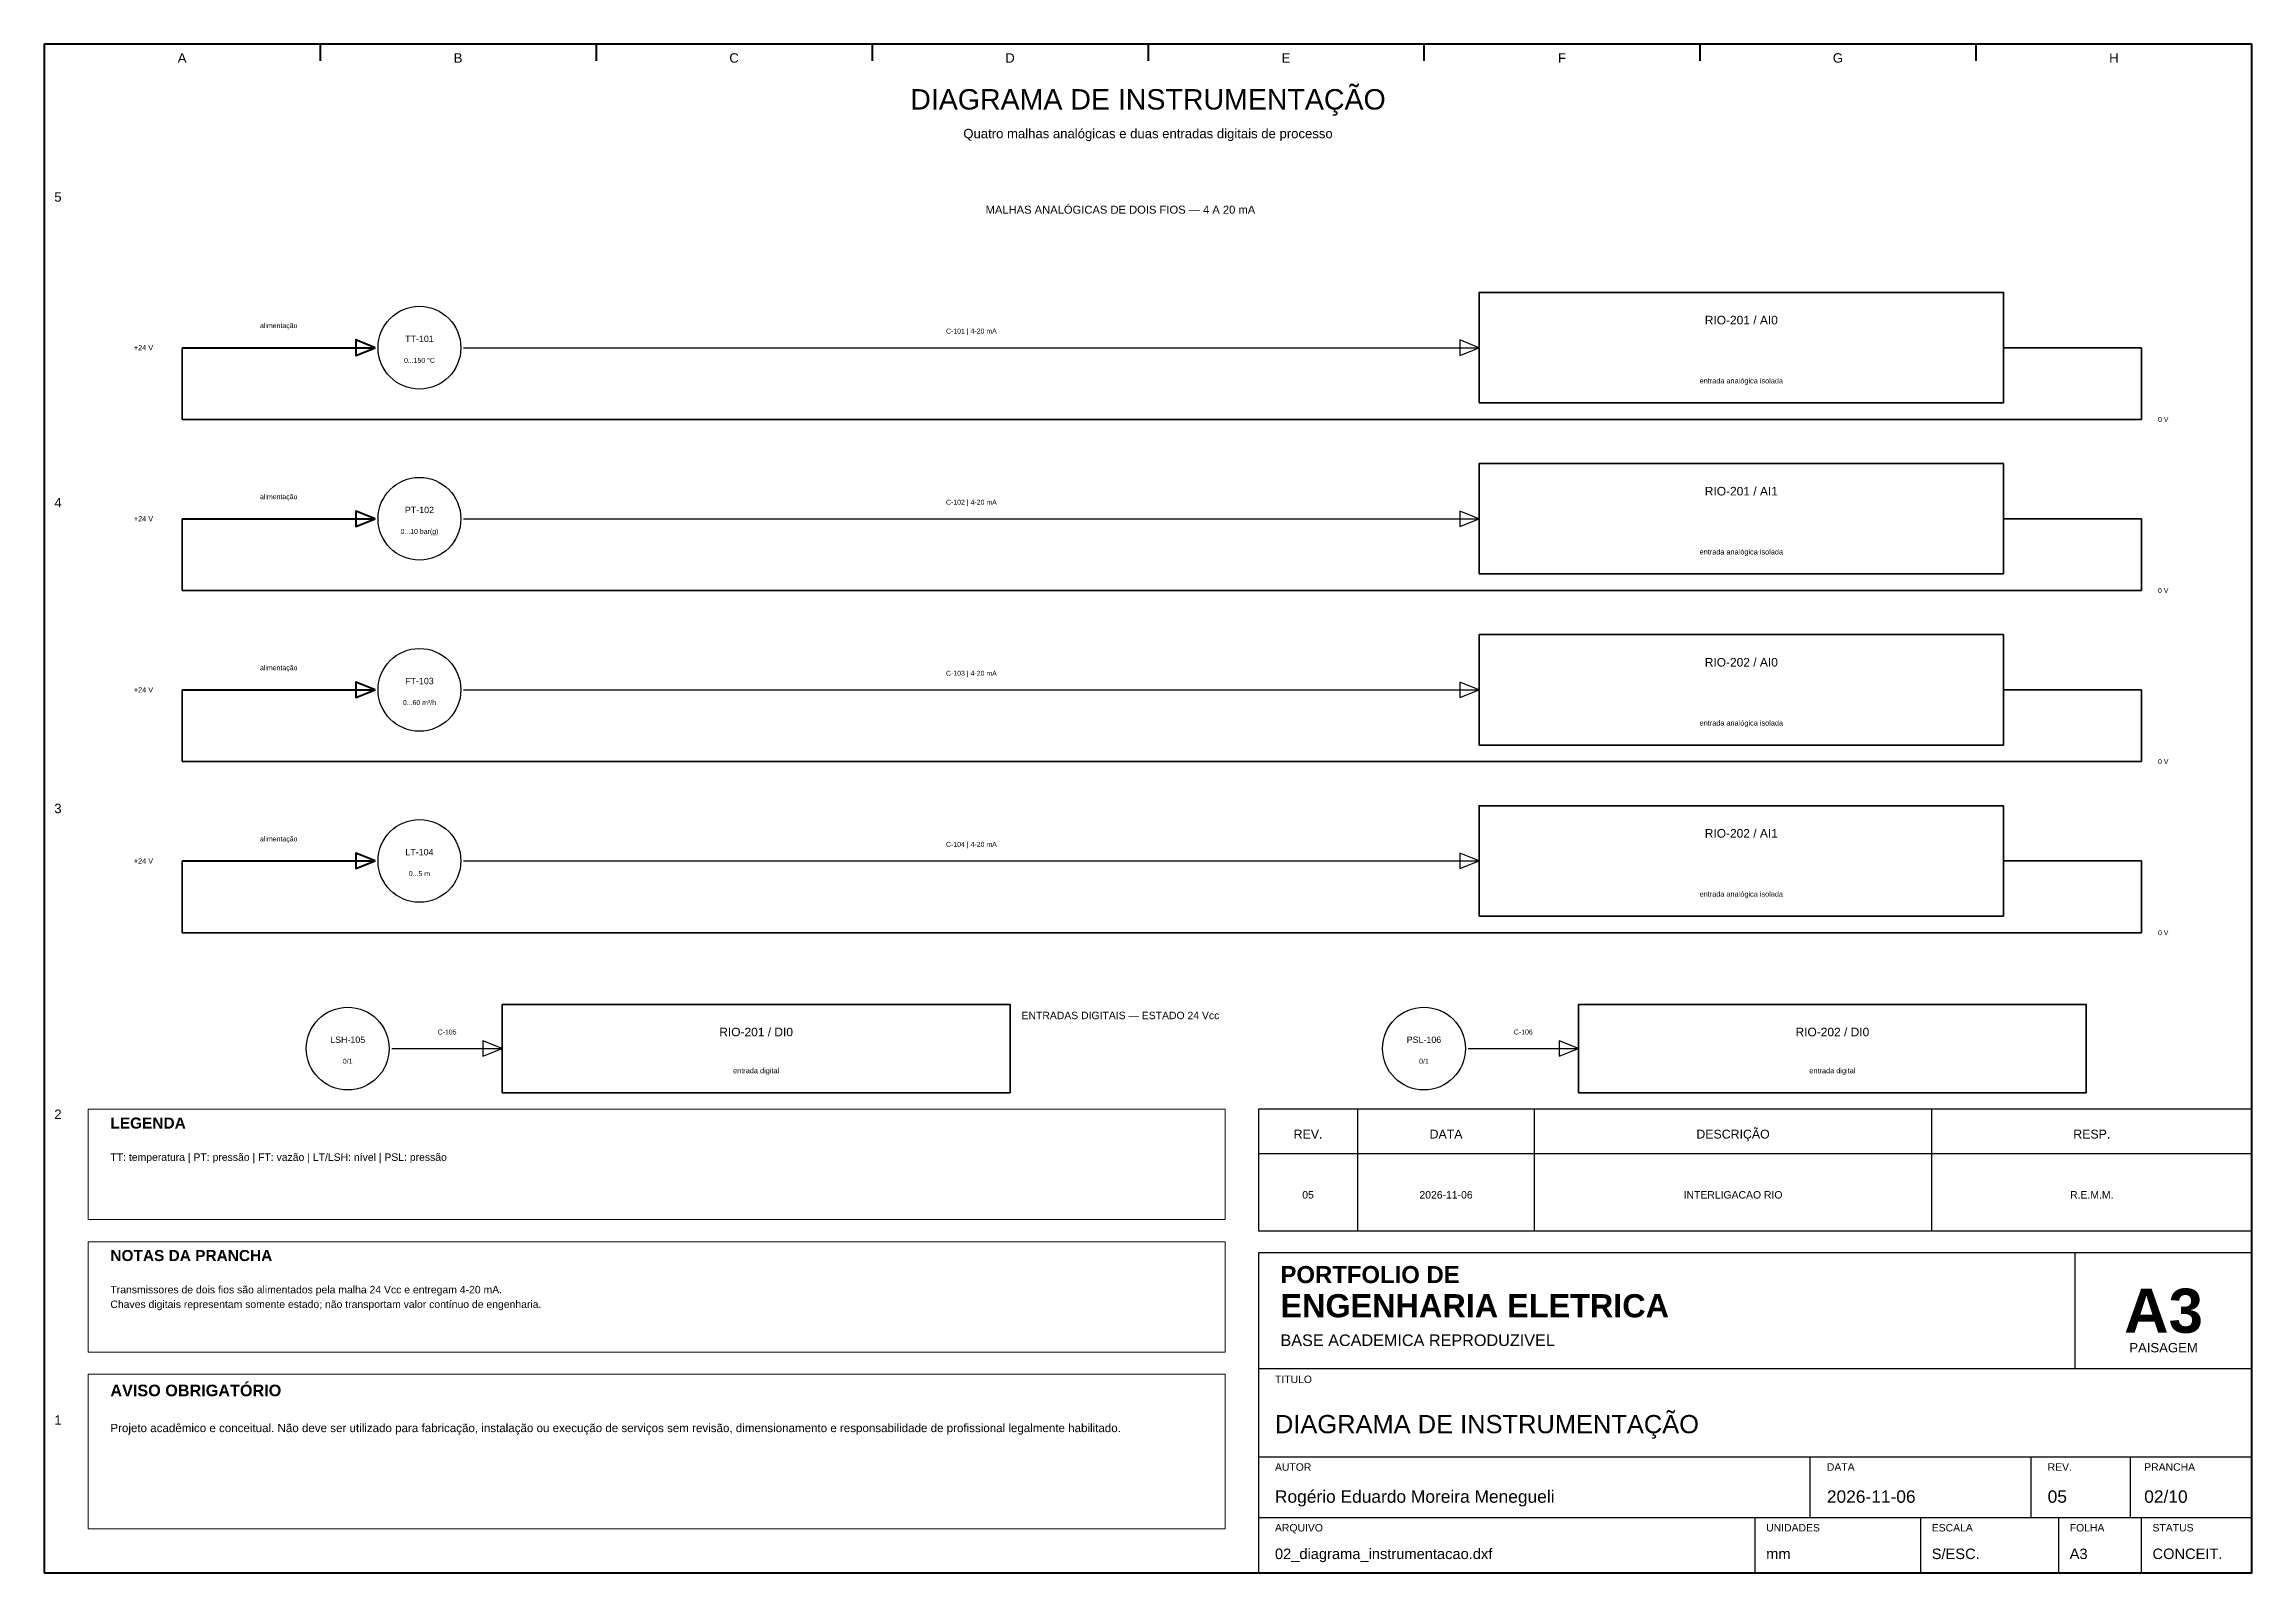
# Model space of a CAD drawing. Header units: millimetres. Extents: x 10 to 410, y 10 to 287.
import ezdxf
from ezdxf.enums import TextEntityAlignment as Align

# ---------------------------------------------------------------- set-up
doc = ezdxf.new("R2010")
doc.units = ezdxf.units.MM
for name, color, linetype, lineweight in [('00_MOLDURA', 7, 'CONTINUOUS', 50), ('01_CARIMBO', 7, 'CONTINUOUS', 25), ('02_TEXTO', 7, 'CONTINUOUS', 18), ('04_EQUIPAMENTOS', 32, 'CONTINUOUS', 35), ('05_POTENCIA', 12, 'CONTINUOUS', 50), ('06_COMANDO', 94, 'CONTINUOUS', 25), ('07_INSTRUMENTACAO', 202, 'CONTINUOUS', 25), ('08_CABOS', 124, 'CONTINUOUS', 35), ('12_LEGENDA', 7, 'CONTINUOUS', 18), ('13_NOTAS', 7, 'CONTINUOUS', 18)]:
    doc.layers.add(name, color=color, linetype=linetype, lineweight=lineweight)
doc.styles.add('PORTFOLIO_TEXTO', font='arial.ttf')
doc.styles.add('PORTFOLIO_TITULO', font='arialbd.ttf', dxfattribs={"width": 0.92})

# ---------------------------------------------------------------- blocks, each defined once
blk = doc.blocks.new('CARIMBO_A3')
at = {"layer": '01_CARIMBO'}
for p, q in [((148, 37), (148, 58)), ((0, 37), (180, 37)), ((0, 21), (180, 21)), ((100, 10), (100, 21)), ((140, 10), (140, 21)), ((158, 10), (158, 21)), ((0, 10), (180, 10)), ((90, 0), (90, 10)), ((120, 0), (120, 10)), ((145, 0), (145, 10)), ((160, 0), (160, 10))]:
    blk.add_line(p, q, dxfattribs=at)
blk.add_lwpolyline([(0, 0), (180, 0), (180, 58), (0, 58)], close=True, dxfattribs=at)
at = {"layer": '01_CARIMBO', "style": 'PORTFOLIO_TEXTO'}
for s, p in [('TITULO', (3, 34.4)), ('AUTOR', (3, 18.5)), ('DATA', (103, 18.5)), ('REV.', (143, 18.5)), ('PRANCHA', (160.5, 18.5)), ('ARQUIVO', (3, 7.5)), ('UNIDADES', (92, 7.5)), ('ESCALA', (122, 7.5)), ('FOLHA', (147, 7.5)), ('STATUS', (162, 7.5))]:
    blk.add_text(s, height=1.35, dxfattribs=at).set_placement(p)
at = {"layer": '02_TEXTO'}
for s, height, style, p in [('PORTFOLIO DE', 3.1, 'PORTFOLIO_TITULO', (4, 52.5)), ('ENGENHARIA ELETRICA', 4.2, 'PORTFOLIO_TITULO', (4, 46.3)), ('BASE ACADEMICA REPRODUZIVEL', 2.1, 'PORTFOLIO_TEXTO', (4, 41.1))]:
    blk.add_text(s, height=height, dxfattribs=dict(at, style=style)).set_placement(p)
for s, height, style, p in [('A3', 8, 'PORTFOLIO_TITULO', (164, 47.5)), ('PAISAGEM', 1.7, 'PORTFOLIO_TEXTO', (164, 40.8))]:
    blk.add_text(s, height=height, dxfattribs=dict(at, style=style)).set_placement(p, align=Align.MIDDLE_CENTER)
at = {"layer": '02_TEXTO', "style": 'PORTFOLIO_TEXTO'}
for tag, p, height in [('TITULO', (3, 25.3), 3.3), ('AUTOR', (3, 12.7), 2.25), ('DATA', (103, 12.7), 2.25), ('REVISAO', (143, 12.7), 2.25), ('PRANCHA', (160.5, 12.7), 2.25), ('ARQUIVO', (3, 2.5), 1.9), ('UNIDADES', (92, 2.5), 1.9), ('ESCALA', (122, 2.5), 1.9), ('FOLHA', (147, 2.5), 1.9), ('STATUS', (162, 2.5), 1.9)]:
    blk.add_attdef(tag, p, '', height=height, dxfattribs=at)

msp = doc.modelspace()

# ---------------------------------------------------------------- linework, layer by layer
at = {"layer": '00_MOLDURA'}
for p, q in [((60, 287), (60, 284)), ((110, 287), (110, 284)), ((160, 287), (160, 284)), ((210, 287), (210, 284)), ((260, 287), (260, 284)), ((310, 287), (310, 284)), ((360, 287), (360, 284))]:
    msp.add_line(p, q, dxfattribs=at)
msp.add_lwpolyline([(10, 10), (410, 10), (410, 287), (10, 287)], close=True, dxfattribs=at)
at = {"layer": '01_CARIMBO'}
for p, q in [((248, 72), (248, 94)), ((280, 72), (280, 94)), ((352, 72), (352, 94)), ((230, 86), (410, 86))]:
    msp.add_line(p, q, dxfattribs=at)
msp.add_lwpolyline([(230, 72), (410, 72), (410, 94), (230, 94)], close=True, dxfattribs=at)
at = {"layer": '04_EQUIPAMENTOS'}
for points in [[(270, 222), (365, 222), (365, 242), (270, 242)], [(270, 191), (365, 191), (365, 211), (270, 211)], [(270, 160), (365, 160), (365, 180), (270, 180)], [(270, 129), (365, 129), (365, 149), (270, 149)], [(93, 97), (185, 97), (185, 113), (93, 113)], [(288, 97), (380, 97), (380, 113), (288, 113)]]:
    msp.add_lwpolyline(points, close=True, dxfattribs=at)
at = {"layer": '05_POTENCIA'}
for p, q in [((35, 232), (70, 232)), ((35, 201), (70, 201)), ((35, 170), (70, 170)), ((35, 139), (70, 139))]:
    msp.add_line(p, q, dxfattribs=at)
for points in [[(70, 232), (66.5, 233.4), (66.5, 230.6)], [(70, 201), (66.5, 202.4), (66.5, 199.6)], [(70, 170), (66.5, 171.4), (66.5, 168.6)], [(70, 139), (66.5, 140.4), (66.5, 137.6)]]:
    msp.add_lwpolyline(points, close=True, dxfattribs=at)
at = {"layer": '06_COMANDO'}
for p, q in [((73, 105), (93, 105)), ((268, 105), (288, 105))]:
    msp.add_line(p, q, dxfattribs=at)
for points in [[(93, 105), (89.5, 106.4), (89.5, 103.6)], [(288, 105), (284.5, 106.4), (284.5, 103.6)]]:
    msp.add_lwpolyline(points, close=True, dxfattribs=at)
for centre in [(65, 105), (260, 105)]:
    msp.add_circle(centre, 7.5, dxfattribs=at)
at = {"layer": '07_INSTRUMENTACAO'}
for p, q in [((86, 232), (270, 232)), ((86, 201), (270, 201)), ((86, 170), (270, 170)), ((86, 139), (270, 139))]:
    msp.add_line(p, q, dxfattribs=at)
for points in [[(270, 232), (266.5, 233.4), (266.5, 230.6)], [(270, 201), (266.5, 202.4), (266.5, 199.6)], [(270, 170), (266.5, 171.4), (266.5, 168.6)], [(270, 139), (266.5, 140.4), (266.5, 137.6)]]:
    msp.add_lwpolyline(points, close=True, dxfattribs=at)
for centre in [(78, 232), (78, 201), (78, 170), (78, 139)]:
    msp.add_circle(centre, 7.5, dxfattribs=at)
at = {"layer": '08_CABOS'}
for p, q in [((35, 219), (35, 232)), ((365, 232), (390, 232)), ((390, 232), (390, 219)), ((390, 219), (35, 219)), ((35, 188), (35, 201)), ((365, 201), (390, 201)), ((390, 201), (390, 188)), ((390, 188), (35, 188)), ((35, 157), (35, 170)), ((365, 170), (390, 170)), ((390, 170), (390, 157)), ((390, 157), (35, 157)), ((35, 126), (35, 139)), ((365, 139), (390, 139)), ((390, 139), (390, 126)), ((390, 126), (35, 126))]:
    msp.add_line(p, q, dxfattribs=at)
at = {"layer": '12_LEGENDA'}
msp.add_lwpolyline([(18, 74), (224, 74), (224, 94), (18, 94)], close=True, dxfattribs=at)
at = {"layer": '13_NOTAS'}
for points in [[(18, 50), (224, 50), (224, 70), (18, 70)], [(18, 18), (224, 18), (224, 46), (18, 46)]]:
    msp.add_lwpolyline(points, close=True, dxfattribs=at)

# ---------------------------------------------------------------- block references
at = {"layer": '01_CARIMBO'}
msp.add_blockref('CARIMBO_A3', (230, 10), dxfattribs=at).add_auto_attribs({'TITULO': 'DIAGRAMA DE INSTRUMENTAÇÃO', 'AUTOR': 'Rogério Eduardo Moreira Menegueli', 'DATA': '2026-11-06', 'REVISAO': '05', 'PRANCHA': '02/10', 'ARQUIVO': '02_diagrama_instrumentacao.dxf', 'UNIDADES': 'mm', 'ESCALA': 'S/ESC.', 'FOLHA': 'A3', 'STATUS': 'CONCEIT.'})

# ---------------------------------------------------------------- texts
at = {"layer": '00_MOLDURA', "style": 'PORTFOLIO_TEXTO'}
for s, p in [('A', (35, 284.5)), ('B', (85, 284.5)), ('C', (135, 284.5)), ('D', (185, 284.5)), ('E', (235, 284.5)), ('F', (285, 284.5)), ('G', (335, 284.5)), ('H', (385, 284.5)), ('5', (12.5, 259.3)), ('4', (12.5, 203.9)), ('3', (12.5, 148.5)), ('2', (12.5, 93.1)), ('1', (12.5, 37.7))]:
    msp.add_text(s, height=1.7, dxfattribs=at).set_placement(p, align=Align.MIDDLE_CENTER)
at = {"layer": '01_CARIMBO', "style": 'PORTFOLIO_TEXTO'}
for s, p in [('REV.', (239, 89.5)), ('DATA', (264, 89.5)), ('DESCRIÇÃO', (316, 89.5)), ('RESP.', (381, 89.5))]:
    msp.add_text(s, height=1.6, dxfattribs=at).set_placement(p, align=Align.MIDDLE_CENTER)
at = {"layer": '02_TEXTO', "style": 'PORTFOLIO_TEXTO'}
for s, height, p in [('DIAGRAMA DE INSTRUMENTAÇÃO', 3.7, (210, 277)), ('Quatro malhas analógicas e duas entradas digitais de processo', 1.7, (210, 270.8)), ('0...150 °C', 0.9, (78, 229.7)), ('entrada analógica isolada', 0.95, (317.5, 226)), ('0...10 bar(g)', 0.9, (78, 198.7)), ('entrada analógica isolada', 0.95, (317.5, 195)), ('0...60 m³/h', 0.9, (78, 167.7)), ('entrada analógica isolada', 0.95, (317.5, 164)), ('0...5 m', 0.9, (78, 136.7)), ('entrada analógica isolada', 0.95, (317.5, 133)), ('0/1', 0.9, (65, 102.7)), ('entrada digital', 0.95, (139, 101)), ('0/1', 0.9, (260, 102.7)), ('entrada digital', 0.95, (334, 101)), ('05', 1.35, (239, 78.5)), ('2026-11-06', 1.35, (264, 78.5)), ('INTERLIGACAO RIO', 1.35, (316, 78.5)), ('R.E.M.M.', 1.35, (381, 78.5))]:
    msp.add_text(s, height=height, dxfattribs=at).set_placement(p, align=Align.MIDDLE_CENTER)
at = {"layer": '04_EQUIPAMENTOS', "style": 'PORTFOLIO_TEXTO'}
for s, p in [('RIO-201 / AI0', (317.5, 237)), ('RIO-201 / AI1', (317.5, 206)), ('RIO-202 / AI0', (317.5, 175)), ('RIO-202 / AI1', (317.5, 144)), ('RIO-201 / DI0', (139, 108)), ('RIO-202 / DI0', (334, 108))]:
    msp.add_text(s, height=1.55, dxfattribs=at).set_placement(p, align=Align.MIDDLE_CENTER)
at = {"layer": '05_POTENCIA', "style": 'PORTFOLIO_TEXTO'}
for s, height, p in [('alimentação', 0.9, (52.5, 236)), ('+24 V', 0.95, (28, 232)), ('alimentação', 0.9, (52.5, 205)), ('+24 V', 0.95, (28, 201)), ('alimentação', 0.9, (52.5, 174)), ('+24 V', 0.95, (28, 170)), ('alimentação', 0.9, (52.5, 143)), ('+24 V', 0.95, (28, 139))]:
    msp.add_text(s, height=height, dxfattribs=at).set_placement(p, align=Align.MIDDLE_CENTER)
at = {"layer": '06_COMANDO', "style": 'PORTFOLIO_TEXTO'}
for s, height, p in [('C-105', 0.9, (83, 108)), ('ENTRADAS DIGITAIS — ESTADO 24 Vcc', 1.35, (205, 111)), ('C-106', 0.9, (278, 108)), ('LSH-105', 1.15, (65, 106.6)), ('PSL-106', 1.15, (260, 106.6))]:
    msp.add_text(s, height=height, dxfattribs=at).set_placement(p, align=Align.MIDDLE_CENTER)
at = {"layer": '07_INSTRUMENTACAO', "style": 'PORTFOLIO_TEXTO'}
for s, height, p in [('MALHAS ANALÓGICAS DE DOIS FIOS — 4 A 20 mA', 1.45, (205, 257)), ('TT-101', 1.15, (78, 233.6)), ('C-101 | 4-20 mA', 0.9, (178, 235)), ('C-102 | 4-20 mA', 0.9, (178, 204)), ('PT-102', 1.15, (78, 202.6)), ('FT-103', 1.15, (78, 171.6)), ('C-103 | 4-20 mA', 0.9, (178, 173)), ('LT-104', 1.15, (78, 140.6)), ('C-104 | 4-20 mA', 0.9, (178, 142))]:
    msp.add_text(s, height=height, dxfattribs=at).set_placement(p, align=Align.MIDDLE_CENTER)
at = {"layer": '08_CABOS', "style": 'PORTFOLIO_TEXTO'}
for p in [(393, 219), (393, 188), (393, 157), (393, 126)]:
    msp.add_text('0 V', height=0.9, dxfattribs=at).set_placement(p, align=Align.MIDDLE_LEFT)
at = {"layer": '12_LEGENDA', "style": 'PORTFOLIO_TITULO'}
msp.add_text('LEGENDA', height=2, dxfattribs=at).set_placement((22, 90.5))
at = {"layer": '12_LEGENDA', "insert": (22, 86), "char_height": 1.35, "width": 198, "attachment_point": 1, "line_spacing_factor": 1.18, "style": 'PORTFOLIO_TEXTO'}
msp.add_mtext('TT: temperatura | PT: pressão | FT: vazão | LT/LSH: nível | PSL: pressão', dxfattribs=at)
at = {"layer": '13_NOTAS', "style": 'PORTFOLIO_TITULO'}
for s, height, p in [('NOTAS DA PRANCHA', 2, (22, 66.5)), ('AVISO OBRIGATÓRIO', 2.1, (22, 42))]:
    msp.add_text(s, height=height, dxfattribs=at).set_placement(p)
at = {"layer": '13_NOTAS', "width": 198, "attachment_point": 1, "line_spacing_factor": 1.18, "style": 'PORTFOLIO_TEXTO'}
for s, insert, char_height in [('Transmissores de dois fios são alimentados pela malha 24 Vcc e entregam 4-20 mA.\\PChaves digitais representam somente estado; não transportam valor contínuo de engenharia.', (22, 62), 1.35), ('Projeto acadêmico e conceitual. Não deve ser utilizado para fabricação, instalação ou execução de serviços sem revisão, dimensionamento e responsabilidade de profissional legalmente habilitado.', (22, 37), 1.5)]:
    msp.add_mtext(s, dxfattribs=dict(at, insert=insert, char_height=char_height))

doc.saveas('drawing.dxf')
